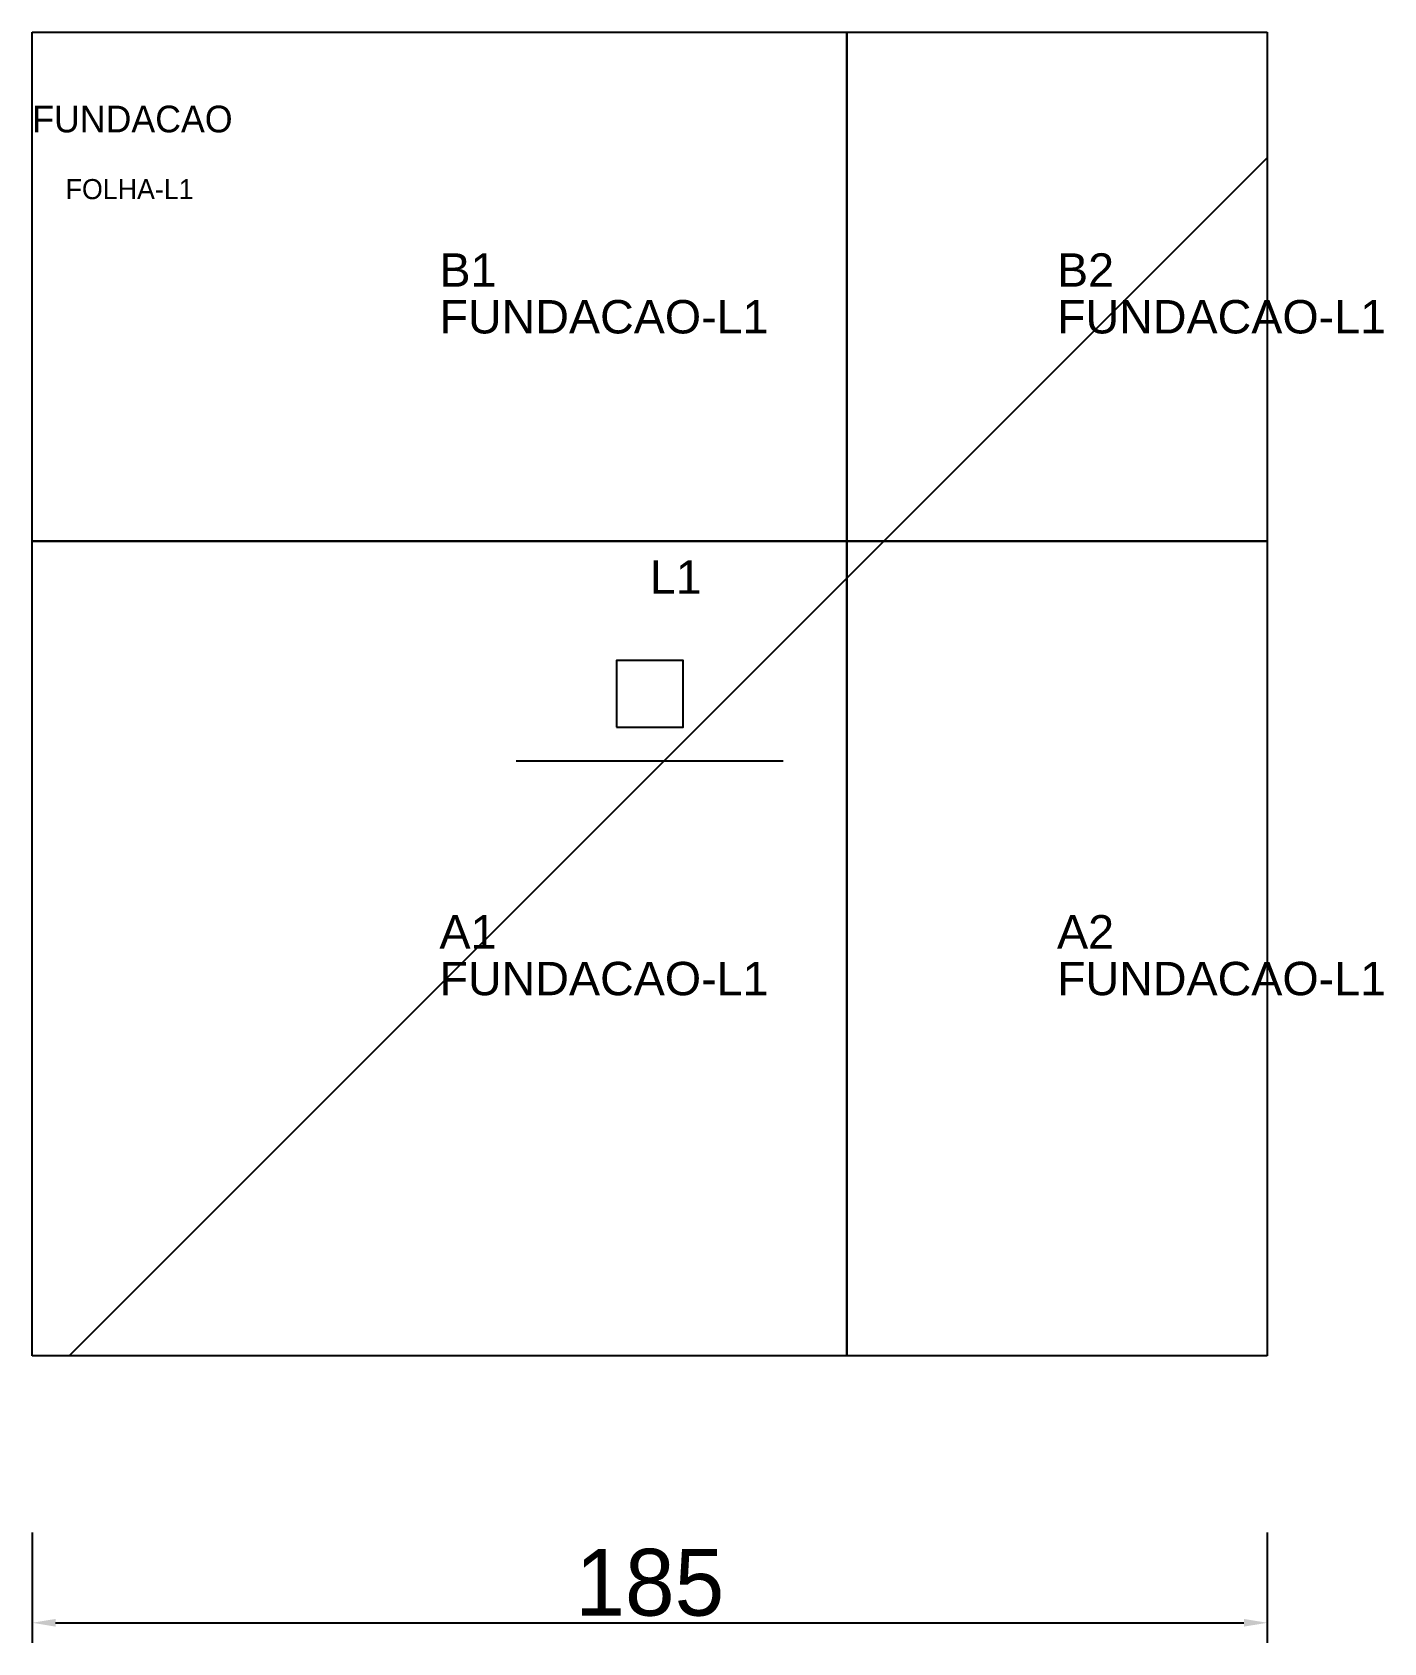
# Model space of a CAD drawing. Header units: metres. Extents: x 222 to 425, y -40 to 202.
import ezdxf

# ---------------------------------------------------------------- set-up
doc = ezdxf.new("R2010")
doc.units = ezdxf.units.M
for name, color, linetype in [('3', 3, 'CONTINUOUS'), ('AUX00', 7, 'CONTINUOUS'), ('COTA', 241, 'CONTINUOUS'), ('FOLHA', 255, 'CONTINUOUS'), ('Hachura', 251, 'CONTINUOUS'), ('NOMENCLATURA', 7, 'CONTINUOUS'), ('Nível', 160, 'CONTINUOUS'), ('Painéis', 200, 'CONTINUOUS'), ('Pilares', 5, 'CONTINUOUS'), ('SARR_2.2x7', 40, 'CONTINUOUS')]:
    doc.layers.add(name, color=color, linetype=linetype)
doc.styles.add('ARIAL', font='Arial.ttf')
doc.styles.add('STR_STANDARD', font='arial.ttf')
doc.dimstyles.new('EZ DXF', dxfattribs={"dimtxt": 10, "dimasz": 3.5, "dimexe": 3, "dimexo": 1.5, "dimgap": 1, "dimtad": 1, "dimdec": 1, "dimdsep": 46, "dimcen": 2.5, "dimazin": 3, "dimtfac": 1, "dimtmove": 0, "dimatfit": 3})

msp = doc.modelspace()

# ---------------------------------------------------------------- hatches: boundary and pattern name
at = {"layer": 'Hachura'}
h = msp.add_hatch(dxfattribs=at)
h.set_pattern_fill('ANSI31', scale=50)
h.paths.add_polyline_path([(222.2, 201.5), (407.2, 201.5), (407.2, 3.25), (222.2, 3.25)])
h = msp.add_hatch(dxfattribs=at)
h.set_pattern_fill('ANSI31', scale=50)
h.paths.add_polyline_path([(222.2, 201.5), (407.2, 201.5), (407.2, 3.25), (222.2, 3.25)])

# ---------------------------------------------------------------- linework, layer by layer
at = {"layer": '3'}
for points in [[(344.2, 3.25), (344.2, 201.5)], [(344.2, 3.25), (344.2, 201.5)], [(222.2, 125.25), (407.2, 125.25)], [(222.2, 125.25), (407.2, 125.25)]]:
    msp.add_lwpolyline(points, close=True, dxfattribs=at)
at = {"layer": 'Painéis', "color": 200}
for p, q in [((222.2, 201.5), (407.2, 201.5)), ((222.2, 3.25), (222.2, 201.5)), ((222.2, 201.5), (407.2, 201.5)), ((222.2, 3.25), (222.2, 201.5)), ((407.2, 201.5), (407.2, 3.25)), ((407.2, 201.5), (407.2, 3.25)), ((407.2, 3.25), (222.2, 3.25)), ((407.2, 3.25), (222.2, 3.25))]:
    msp.add_line(p, q, dxfattribs=at)
at = {"layer": 'Pilares'}
msp.add_lwpolyline([(309.7, 97.38), (319.7, 97.38), (319.7, 107.38), (309.7, 107.38)], close=True, dxfattribs=at)
msp.add_lwpolyline([(309.7, 97.38), (319.7, 97.38), (319.7, 107.38), (309.7, 107.38)], close=True, dxfattribs=at)
at = {"layer": 'SARR_2.2x7'}
msp.add_line((294.7, 92.38), (334.7, 92.38), dxfattribs=at)
msp.add_line((294.7, 92.38), (334.7, 92.38), dxfattribs=at)

# ---------------------------------------------------------------- texts
at = {"layer": '3', "style": 'STR_STANDARD'}
for s, p in [('B1', (283.2, 163.38)), ('B1', (283.2, 163.38)), ('B2', (375.7, 163.38)), ('B2', (375.7, 163.38)), ('A1', (283.2, 64.25)), ('A1', (283.2, 64.25)), ('A2', (375.7, 64.25)), ('A2', (375.7, 64.25))]:
    msp.add_text(s, height=5, dxfattribs=at).set_placement(p)
at = {"layer": 'AUX00', "style": 'STR_STANDARD'}
for p in [(283.2, 156.38), (283.2, 156.38), (375.7, 156.38), (375.7, 156.38), (283.2, 57.25), (283.2, 57.25), (375.7, 57.25), (375.7, 57.25)]:
    msp.add_text('FUNDACAO-L1', height=5, dxfattribs=at).set_placement(p)
at = {"layer": 'FOLHA'}
msp.add_text('FOLHA-L1', height=3, dxfattribs=at).set_placement((227.2, 176.5))
msp.add_text('FOLHA-L1', height=3, dxfattribs=at).set_placement((227.2, 176.5))
at = {"layer": 'NOMENCLATURA', "insert": (314.7, 122.38), "char_height": 5, "attachment_point": 1, "style": 'ARIAL'}
msp.add_mtext('L1', dxfattribs=at)
msp.add_mtext('L1', dxfattribs=at)
at = {"layer": 'Nível'}
msp.add_text('FUNDACAO', height=4, dxfattribs=at).set_placement((222.2, 186.5))
msp.add_text('FUNDACAO', height=4, dxfattribs=at).set_placement((222.2, 186.5))

# ---------------------------------------------------------------- dimensions: what is measured, and where the dimension line sits
at = {"layer": 'COTA'}
msp.add_linear_dim(base=(222.2, -36.75), p1=(222.2, -21.75), p2=(407.2, -21.75), dimstyle='EZ DXF', dxfattribs=at).render()
msp.add_linear_dim(base=(222.2, -36.75), p1=(222.2, -21.75), p2=(407.2, -21.75), dimstyle='EZ DXF', dxfattribs=at).render()

doc.saveas('drawing.dxf')
